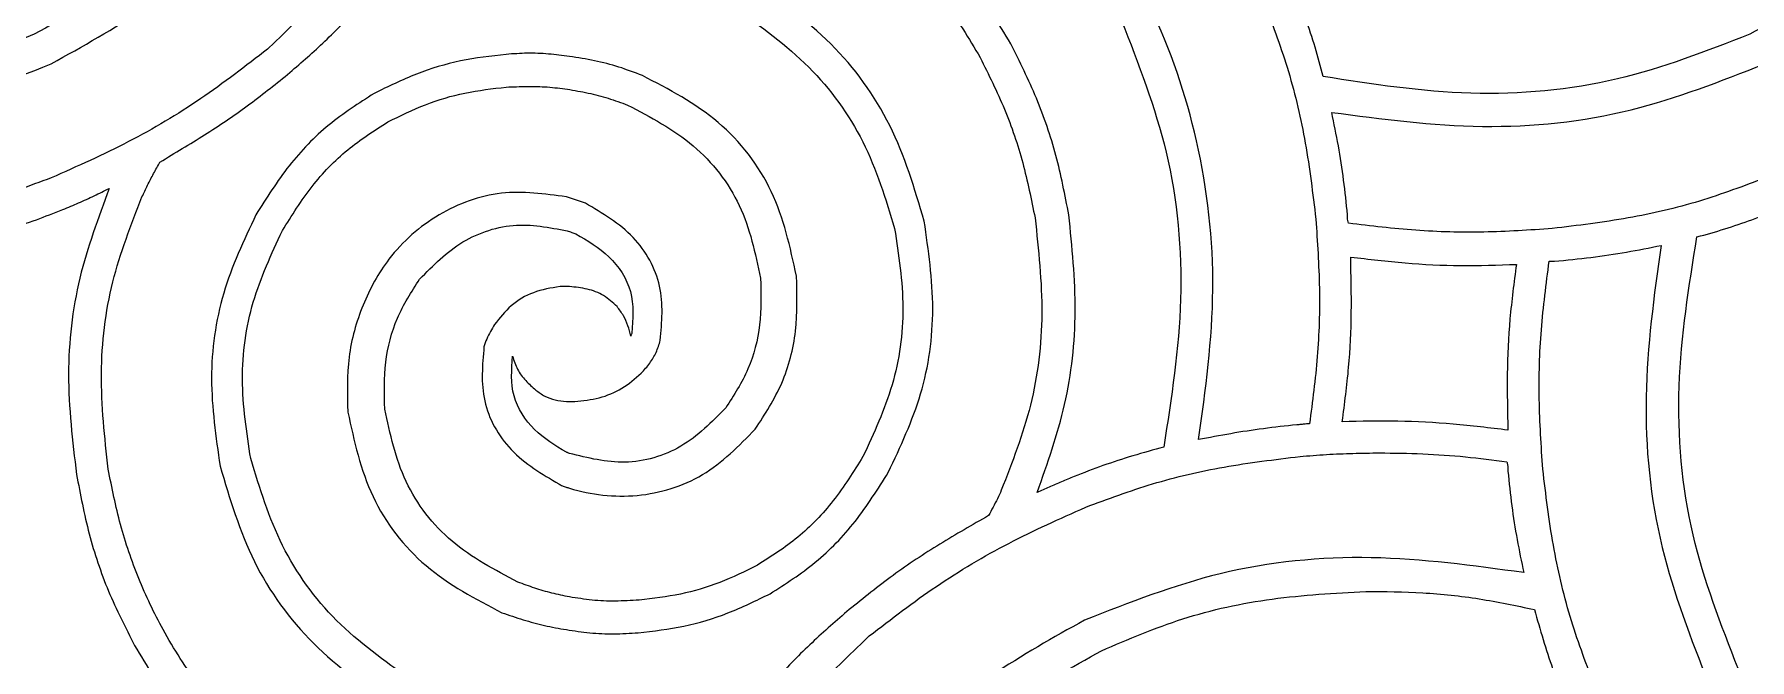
# Model space of a CAD drawing. Extents: x 0 to 371, y 0 to 260.
# Drawn here: x 42.89 to 85.88, y 208.08 to 223.76 of the extents above; entities that cross this region are included whole.
import ezdxf

# ---------------------------------------------------------------- set-up
doc = ezdxf.new("R2010")
doc.units = 0
doc.layers.add('Layer_1', color=7, linetype='CONTINUOUS')

msp = doc.modelspace()

# ---------------------------------------------------------------- linework, layer by layer
at = {"layer": 'Layer_1', "color": 7}
for points in [[(44.767293, 219.89531)], [(83.661043, 218.466457)], [(75.882705, 218.175519)], [(76.599975, 213.265225)], [(76.263044, 209.793085)]]:
    msp.add_lwpolyline(points, close=True, dxfattribs=at)
for points in [[(56.700414, 219.524791), (56.223958, 219.683437)], [(80.856562, 218.069582), (80.988854, 218.069582)], [(56.303539, 217.434479), (56.065311, 217.434479)], [(56.223958, 214.550418), (56.435831, 214.550418)]]:
    msp.add_lwpolyline(points, dxfattribs=at)
for points, knots in [([(55.112914, 233.600417), (54.630848, 232.239909), (53.697643, 229.606178), (51.561825, 226.087272), (49.659528, 224.269874), (48.736043, 223.387604)], [0, 0, 0, 0, 4.325848, 8.374166, 12.193656, 12.193656, 12.193656, 12.193656]), ([(72.072602, 213.598021), (72.244022, 214.850936), (72.585257, 217.345045), (72.157163, 221.052889), (71.084668, 224.240229), (69.525079, 226.781628), (67.846833, 228.859867), (66.498126, 229.994435), (65.828539, 230.557709)], [0, 0, 0, 0, 3.7816, 7.527821, 11.082407, 13.779212, 16.436118, 19.055731, 19.055731, 19.055731, 19.055731]), ([(56.250313, 229.526247), (57.099094, 229.420895), (58.788587, 229.211193), (61.187903, 228.326475), (63.133627, 227.170532), (64.62004, 225.882197), (65.741006, 224.617209), (66.310707, 223.65641), (66.595418, 223.176247)], [0, 0, 0, 0, 2.55887, 5.093413, 7.607335, 9.305928, 10.979034, 12.650494, 12.650494, 12.650494, 12.650494]), ([(48.709688, 228.546979), (48.172563, 227.90749), (47.092084, 226.621095), (45.116661, 225.007574), (43.634481, 224.176303), (42.888855, 223.758124)], [0, 0, 0, 0, 2.50184, 5.032695, 7.594725, 7.594725, 7.594725, 7.594725]), ([(91.704479, 228.546979), (91.167354, 227.90749), (90.086875, 226.621095), (88.111452, 225.007574), (86.629272, 224.176303), (85.883646, 223.758124)], [0, 0, 0, 0, 2.50184, 5.032695, 7.594725, 7.594725, 7.594725, 7.594725]), ([(43.312085, 223.017084), (44.099665, 223.45607), (45.663069, 224.32749), (47.735137, 226.025646), (48.864848, 227.375574), (49.424372, 228.044167)], [0, 0, 0, 0, 2.701966, 5.363601, 7.975465, 7.975465, 7.975465, 7.975465]), ([(67.362813, 223.519896), (67.051507, 224.032485), (66.430012, 225.055824), (65.236802, 226.418377), (64.310163, 227.183469), (63.844164, 227.568227)], [0, 0, 0, 0, 1.796934, 3.587419, 5.398736, 5.398736, 5.398736, 5.398736]), ([(49.238855, 222.752501), (49.53632, 223.00936), (50.137066, 223.528099), (50.974626, 224.38908), (51.492007, 225.007851), (51.752396, 225.319269)], [0, 0, 0, 0, 1.178672, 2.380383, 3.597987, 3.597987, 3.597987, 3.597987]), ([(65.193436, 219.075205), (64.951373, 219.892284), (64.469054, 221.520347), (62.928958, 223.636795), (61.534292, 224.63042), (60.827811, 225.133751)], [0, 0, 0, 0, 2.544135, 5.069289, 7.661578, 7.661578, 7.661578, 7.661578]), ([(73.739168, 224.499163), (73.944938, 223.944683), (74.364449, 222.814242), (74.783113, 221.010513), (74.932884, 219.764346), (75.009374, 219.127916)], [0, 0, 0, 0, 1.773057, 3.6148, 5.537175, 5.537175, 5.537175, 5.537175]), ([(75.194376, 222.69979), (75.129275, 222.944499), (74.999641, 223.431784), (74.761459, 224.147504), (74.57377, 224.611509), (74.480207, 224.842812)], [0, 0, 0, 0, 0.759559, 1.512498, 2.260912, 2.260912, 2.260912, 2.260912]), ([(60.457291, 224.419582), (61.099021, 223.955911), (62.366431, 223.040164), (63.772628, 221.112751), (64.225484, 219.631765), (64.452396, 218.889687)], [0, 0, 0, 0, 2.366487, 4.673792, 6.990994, 6.990994, 6.990994, 6.990994]), ([(70.140938, 224.102288), (70.563722, 223.016633), (71.435589, 220.777791), (71.770451, 217.095642), (71.390165, 214.643788), (71.199271, 213.413019)], [0, 0, 0, 0, 3.483767, 7.18423, 10.91404, 10.91404, 10.91404, 10.91404]), ([(42.888855, 223.758124), (41.799251, 223.335439), (39.557781, 222.465915), (35.876465, 222.128113), (33.42844, 222.508729), (32.199585, 222.69979)], [0, 0, 0, 0, 3.494909, 7.189522, 10.913489, 10.913489, 10.913489, 10.913489]), ([(85.883646, 223.758124), (84.794042, 223.335439), (82.552572, 222.465915), (78.871256, 222.128113), (76.423232, 222.508729), (75.194376, 222.69979)], [0, 0, 0, 0, 3.494909, 7.189522, 10.913489, 10.913489, 10.913489, 10.913489]), ([(48.736043, 223.387604), (48.1852, 222.962192), (47.079205, 222.10804), (45.260479, 221.022576), (43.96558, 220.449239), (43.312085, 220.159894)], [0, 0, 0, 0, 2.086879, 4.19008, 6.332929, 6.332929, 6.332929, 6.332929]), ([(54.716039, 223.255312), (54.332177, 223.211589), (53.566035, 223.124324), (52.450519, 222.78723), (51.756982, 222.447263), (51.408747, 222.27656)], [0, 0, 0, 0, 1.157449, 2.310129, 3.4726, 3.4726, 3.4726, 3.4726]), ([(56.303539, 223.202602), (56.127435, 223.225446), (55.776256, 223.271001), (55.244788, 223.292614), (54.892328, 223.267749), (54.716039, 223.255312)], [0, 0, 0, 0, 0.532637, 1.062163, 1.592043, 1.592043, 1.592043, 1.592043]), ([(58.128751, 222.726146), (57.933023, 222.800248), (57.541205, 222.94859), (56.929582, 223.10803), (56.512904, 223.170975), (56.303539, 223.202602)], [0, 0, 0, 0, 0.627587, 1.256327, 1.891292, 1.891292, 1.891292, 1.891292]), ([(66.595418, 223.176247), (66.808558, 222.748815), (67.232818, 221.898003), (67.691233, 220.545182), (67.878124, 219.617881), (67.971561, 219.154271)], [0, 0, 0, 0, 1.431812, 2.850056, 4.268051, 4.268051, 4.268051, 4.268051]), ([(68.818021, 219.233852), (68.721259, 219.732405), (68.528171, 220.727263), (68.036266, 222.167124), (67.586896, 223.069777), (67.362813, 223.519896)], [0, 0, 0, 0, 1.522447, 3.038028, 4.545521, 4.545521, 4.545521, 4.545521]), ([(32.491039, 221.800104), (33.742099, 221.633663), (36.230941, 221.302548), (39.951109, 221.690975), (42.213201, 222.583508), (43.312085, 223.017084)], [0, 0, 0, 0, 3.779971, 7.519825, 11.052872, 11.052872, 11.052872, 11.052872]), ([(46.037499, 220.556769), (46.412251, 220.780369), (47.157704, 221.225152), (48.233718, 221.949007), (48.90493, 222.485565), (49.238855, 222.752501)], [0, 0, 0, 0, 1.309137, 2.604125, 3.886201, 3.886201, 3.886201, 3.886201]), ([(61.992081, 217.699062), (61.833636, 218.423575), (61.518336, 219.865329), (60.110778, 221.689985), (58.794664, 222.378021), (58.128751, 222.726146)], [0, 0, 0, 0, 2.206894, 4.391638, 6.62917, 6.62917, 6.62917, 6.62917]), ([(75.406249, 221.800104), (76.663532, 221.633591), (79.160969, 221.302835), (82.8902, 221.690005), (85.154907, 222.583428), (86.254166, 223.017084)], [0, 0, 0, 0, 3.798617, 7.545486, 11.079561, 11.079561, 11.079561, 11.079561]), ([(51.752396, 221.561876), (52.063403, 221.715054), (52.682165, 222.019809), (53.683214, 222.31566), (54.370027, 222.395157), (54.716039, 222.435207)], [0, 0, 0, 0, 1.038912, 2.066965, 3.110732, 3.110732, 3.110732, 3.110732]), ([(54.716039, 222.435207), (54.889719, 222.44216), (55.23312, 222.455907), (55.746452, 222.446524), (56.082692, 222.403797), (56.250313, 222.382497)], [0, 0, 0, 0, 0.521484, 1.031085, 1.537668, 1.537668, 1.537668, 1.537668]), ([(56.250313, 222.382497), (56.424285, 222.352677), (56.769133, 222.293567), (57.273937, 222.161351), (57.597843, 222.043945), (57.758747, 221.985622)], [0, 0, 0, 0, 0.529393, 1.04936, 1.562634, 1.562634, 1.562634, 1.562634]), ([(51.408747, 222.27656), (51.020365, 222.027765), (50.229747, 221.5213), (49.225558, 220.478146), (48.708547, 219.653864), (48.445105, 219.233852)], [0, 0, 0, 0, 1.380479, 2.810201, 4.295596, 4.295596, 4.295596, 4.295596]), ([(57.758747, 221.985622), (58.33484, 221.682653), (59.471761, 221.084742), (60.694248, 219.514284), (60.959493, 218.269865), (61.092394, 217.646352)], [0, 0, 0, 0, 1.939308, 3.827231, 5.723082, 5.723082, 5.723082, 5.723082]), ([(49.106563, 218.836977), (49.341933, 219.21477), (49.803187, 219.955131), (50.699462, 220.890493), (51.406228, 221.341148), (51.752396, 221.561876)], [0, 0, 0, 0, 1.333601, 2.613455, 3.8421, 3.8421, 3.8421, 3.8421]), ([(75.803124, 219.233852), (75.773154, 219.524498), (75.713457, 220.103445), (75.582656, 220.960198), (75.464664, 221.52198), (75.406249, 221.800104)], [0, 0, 0, 0, 0.876497, 1.745927, 2.598393, 2.598393, 2.598393, 2.598393]), ([(43.312085, 220.159894), (42.757648, 219.954126), (41.627332, 219.534632), (39.823783, 219.115933), (38.57774, 218.966173), (37.941353, 218.889687)], [0, 0, 0, 0, 1.772931, 3.614432, 5.536675, 5.536675, 5.536675, 5.536675]), ([(45.587914, 219.683437), (45.633889, 219.780826), (45.726592, 219.977197), (45.879613, 220.266818), (45.984725, 220.459851), (46.037499, 220.556769)], [0, 0, 0, 0, 0.323045, 0.65138, 0.982455, 0.982455, 0.982455, 0.982455]), ([(86.280521, 220.159894), (85.732372, 219.953927), (84.611251, 219.532666), (82.815706, 219.115636), (81.572202, 218.96615), (80.936144, 218.889687)], [0, 0, 0, 0, 1.75538, 3.590254, 5.511553, 5.511553, 5.511553, 5.511553]), ([(41.565938, 218.67833), (41.799654, 218.743045), (42.262738, 218.871272), (42.940295, 219.107844), (43.517692, 219.328266), (44.000043, 219.530482), (44.38759, 219.708135), (44.641527, 219.833313), (44.767293, 219.89531)], [0, 0, 0, 0, 0.727343, 1.441154, 2.15188, 2.581299, 3.009977, 3.430616, 3.430616, 3.430616, 3.430616]), ([(44.767293, 219.89531), (44.491593, 219.155014), (43.932761, 217.654466), (43.651793, 215.201595), (43.847519, 213.560759), (43.947188, 212.725205)], [0, 0, 0, 0, 2.364411, 4.792556, 7.311979, 7.311979, 7.311979, 7.311979]), ([(56.223958, 219.683437), (55.678393, 219.757715), (54.581254, 219.907089), (52.971643, 219.315643), (51.780417, 218.2686), (51.079686, 216.981293), (50.709373, 215.66307), (50.734538, 214.748988), (50.747289, 214.285834)], [0, 0, 0, 0, 1.631149, 3.280266, 4.958379, 6.282113, 7.628675, 9.011744, 9.011744, 9.011744, 9.011744]), ([(84.560729, 218.67833), (84.794445, 218.743045), (85.257529, 218.871272), (85.935086, 219.107844), (86.512483, 219.328266), (86.994834, 219.530482), (87.382382, 219.708135), (87.636318, 219.833313), (87.762084, 219.89531)], [0, 0, 0, 0, 0.727343, 1.441154, 2.15188, 2.581299, 3.009977, 3.430616, 3.430616, 3.430616, 3.430616]), ([(44.740938, 212.857497), (44.653781, 213.655665), (44.482883, 215.220717), (44.758867, 217.559044), (45.313772, 218.980962), (45.587914, 219.683437)], [0, 0, 0, 0, 2.404717, 4.715186, 6.971166, 6.971166, 6.971166, 6.971166]), ([(58.578852, 216.085207), (58.618998, 216.543211), (58.700272, 217.47044), (57.96139, 218.7842), (57.129148, 219.272988), (56.700414, 219.524791)], [0, 0, 0, 0, 1.356337, 2.745907, 4.222353, 4.222353, 4.222353, 4.222353]), ([(48.445105, 219.233852), (48.141343, 218.589932), (47.530076, 217.294154), (47.228609, 215.10935), (47.438956, 213.666719), (47.545418, 212.936562)], [0, 0, 0, 0, 2.127754, 4.281735, 6.489169, 6.489169, 6.489169, 6.489169]), ([(52.546146, 217.619997), (52.884598, 217.962287), (53.556312, 218.64162), (54.966024, 219.09321), (55.880626, 218.903708), (56.329894, 218.810622)], [0, 0, 0, 0, 1.43165, 2.841348, 4.202375, 4.202375, 4.202375, 4.202375]), ([(64.452396, 218.889687), (64.553606, 218.229369), (64.753758, 216.923521), (64.481848, 214.940988), (63.932229, 213.761768), (63.658646, 213.174791)], [0, 0, 0, 0, 1.997914, 3.95108, 5.886882, 5.886882, 5.886882, 5.886882]), ([(64.293749, 212.777916), (64.597511, 213.421836), (65.208778, 214.717613), (65.510245, 216.902417), (65.299898, 218.345049), (65.193436, 219.075205)], [0, 0, 0, 0, 2.127754, 4.281735, 6.489169, 6.489169, 6.489169, 6.489169]), ([(67.971561, 219.154271), (68.058718, 218.356103), (68.229615, 216.791051), (67.953632, 214.452724), (67.398727, 213.030806), (67.124584, 212.32833)], [0, 0, 0, 0, 2.404717, 4.715186, 6.971166, 6.971166, 6.971166, 6.971166]), ([(68.024271, 212.275104), (68.282364, 213.002018), (68.803618, 214.470116), (69.060331, 216.844115), (68.89954, 218.429891), (68.818021, 219.233852)], [0, 0, 0, 0, 2.3088, 4.662928, 7.08374, 7.08374, 7.08374, 7.08374]), ([(75.009374, 219.127916), (75.048208, 218.549455), (75.125319, 217.400824), (75.074042, 215.681939), (74.924887, 214.555139), (74.850727, 213.994896)], [0, 0, 0, 0, 1.738717, 3.452514, 5.147216, 5.147216, 5.147216, 5.147216]), ([(75.829479, 219.021979), (75.822406, 219.045995), (75.808999, 219.091516), (75.803006, 219.163135), (75.803084, 219.20967), (75.803124, 219.233852)], [0, 0, 0, 0, 0.074913, 0.141994, 0.21457, 0.21457, 0.21457, 0.21457]), ([(80.936144, 218.889687), (80.36386, 218.850819), (79.223751, 218.773385), (77.514708, 218.820339), (76.389559, 218.954965), (75.829479, 219.021979)], [0, 0, 0, 0, 1.720198, 3.426992, 5.118717, 5.118717, 5.118717, 5.118717]), ([(48.312813, 213.12208), (48.211603, 213.782399), (48.011451, 215.088247), (48.283361, 217.07078), (48.83298, 218.249999), (49.106563, 218.836977)], [0, 0, 0, 0, 1.997914, 3.95108, 5.886882, 5.886882, 5.886882, 5.886882]), ([(56.329894, 218.810622), (56.341024, 218.803349), (56.365692, 218.787229), (56.413284, 218.77807), (56.445123, 218.764609), (56.462186, 218.757396)], [0, 0, 0, 0, 0.039542, 0.087642, 0.143182, 0.143182, 0.143182, 0.143182]), ([(56.462186, 218.757396), (56.753207, 218.585292), (57.33853, 218.239146), (57.947366, 217.325824), (57.892052, 216.624002), (57.864168, 216.270209)], [0, 0, 0, 0, 1.010992, 2.033382, 3.072707, 3.072707, 3.072707, 3.072707]), ([(80.988854, 218.069582), (81.294536, 218.099423), (81.899624, 218.158493), (82.791666, 218.289548), (83.373756, 218.407997), (83.661043, 218.466457)], [0, 0, 0, 0, 0.921337, 1.823761, 2.703172, 2.703172, 2.703172, 2.703172]), ([(83.661043, 218.466457), (83.485899, 217.203924), (83.136816, 214.687539), (83.512637, 210.9114), (84.412949, 208.608463), (84.851668, 207.486249)], [0, 0, 0, 0, 3.817522, 7.608798, 11.212198, 11.212198, 11.212198, 11.212198]), ([(85.592707, 207.856769), (85.164681, 208.959456), (84.283373, 211.229893), (83.96318, 214.959988), (84.361165, 217.436509), (84.560729, 218.67833)], [0, 0, 0, 0, 3.536436, 7.28153, 11.048228, 11.048228, 11.048228, 11.048228]), ([(75.670832, 214.048122), (75.730993, 214.500181), (75.851743, 215.407521), (75.914028, 216.787574), (75.893187, 217.711078), (75.882705, 218.175519)], [0, 0, 0, 0, 1.367649, 2.74505, 4.138583, 4.138583, 4.138583, 4.138583]), ([(75.882705, 218.175519), (76.337162, 218.120872), (77.25171, 218.010901), (78.63979, 217.942151), (79.569731, 217.974011), (80.036457, 217.990001)], [0, 0, 0, 0, 1.373006, 2.763038, 4.163603, 4.163603, 4.163603, 4.163603]), ([(80.036457, 217.990001), (79.976282, 217.535662), (79.855246, 216.621813), (79.793355, 215.232969), (79.814149, 214.302965), (79.824584, 213.836249)], [0, 0, 0, 0, 1.374435, 2.764511, 4.164876, 4.164876, 4.164876, 4.164876]), ([(80.697916, 212.857497), (80.659141, 213.440839), (80.581755, 214.605079), (80.633355, 216.35019), (80.782435, 217.49857), (80.856562, 218.069582)], [0, 0, 0, 0, 1.753317, 3.499288, 5.226039, 5.226039, 5.226039, 5.226039]), ([(51.673331, 214.365416), (51.66387, 214.757315), (51.645215, 215.530066), (51.933984, 216.663422), (52.342971, 217.302512), (52.546146, 217.619997)], [0, 0, 0, 0, 1.173336, 2.313595, 3.439248, 3.439248, 3.439248, 3.439248]), ([(61.092394, 217.646352), (61.101822, 217.254447), (61.120414, 216.481665), (60.831321, 215.348348), (60.42227, 214.709257), (60.219063, 214.391771)], [0, 0, 0, 0, 1.173339, 2.313662, 3.43938, 3.43938, 3.43938, 3.43938]), ([(60.960102, 213.862604), (61.202139, 214.236365), (61.689034, 214.988243), (62.030936, 216.325976), (62.005152, 217.237155), (61.992081, 217.699062)], [0, 0, 0, 0, 1.329611, 2.674722, 4.057669, 4.057669, 4.057669, 4.057669]), ([(56.065311, 217.434479), (55.83907, 217.397717), (55.399369, 217.32627), (54.819533, 216.983948), (54.555206, 216.648064), (54.424585, 216.482082)], [0, 0, 0, 0, 0.683741, 1.328857, 1.959094, 1.959094, 1.959094, 1.959094]), ([(57.494164, 216.931668), (57.387051, 217.032504), (57.172465, 217.234516), (56.746353, 217.387308), (56.452246, 217.418638), (56.303539, 217.434479)], [0, 0, 0, 0, 0.437287, 0.876048, 1.324793, 1.324793, 1.324793, 1.324793]), ([(57.837813, 216.191144), (57.816541, 216.279361), (57.773783, 216.456679), (57.66278, 216.711194), (57.550567, 216.857918), (57.494164, 216.931668)], [0, 0, 0, 0, 0.272093, 0.54691, 0.824647, 0.824647, 0.824647, 0.824647]), ([(54.424585, 216.482082), (54.388995, 216.424847), (54.316065, 216.307564), (54.22552, 216.122059), (54.18152, 215.990769), (54.160001, 215.92656)], [0, 0, 0, 0, 0.202151, 0.414237, 0.617239, 0.617239, 0.617239, 0.617239]), ([(57.864168, 216.270209), (57.862433, 216.261217), (57.858839, 216.242587), (57.843141, 216.218766), (57.839547, 216.200136), (57.837813, 216.191144)], [0, 0, 0, 0, 0.027249, 0.056458, 0.083707, 0.083707, 0.083707, 0.083707]), ([(54.160001, 215.92656), (54.119895, 215.468547), (54.038695, 214.541259), (54.777886, 213.227584), (55.610191, 212.738784), (56.038956, 212.486977)], [0, 0, 0, 0, 1.356338, 2.746027, 4.222582, 4.222582, 4.222582, 4.222582]), ([(58.102396, 215.265102), (58.175954, 215.345299), (58.320465, 215.502853), (58.485175, 215.781106), (58.547481, 215.983367), (58.578852, 216.085207)], [0, 0, 0, 0, 0.326004, 0.640468, 0.959374, 0.959374, 0.959374, 0.959374]), ([(56.223958, 213.280727), (55.943555, 213.450812), (55.380993, 213.792047), (54.803764, 214.675905), (54.850975, 215.34985), (54.874686, 215.688332)], [0, 0, 0, 0, 0.980321, 1.966787, 2.96213, 2.96213, 2.96213, 2.96213]), ([(54.874686, 215.688332), (54.911479, 215.577204), (54.985094, 215.354864), (55.196466, 215.071158), (55.370234, 214.917974), (55.456563, 214.841872)], [0, 0, 0, 0, 0.349322, 0.698905, 1.04404, 1.04404, 1.04404, 1.04404]), ([(56.435831, 214.550418), (56.640293, 214.573608), (57.050716, 214.620158), (57.635722, 214.855994), (57.947255, 215.129098), (58.102396, 215.265102)], [0, 0, 0, 0, 0.61616, 1.236833, 1.85254, 1.85254, 1.85254, 1.85254]), ([(55.456563, 214.841872), (55.53033, 214.787063), (55.677818, 214.677482), (55.944781, 214.586449), (56.129698, 214.562583), (56.223958, 214.550418)], [0, 0, 0, 0, 0.274314, 0.54845, 0.833482, 0.833482, 0.833482, 0.833482]), ([(50.747289, 214.285834), (50.905695, 213.56133), (51.220908, 212.119631), (52.628188, 210.294888), (53.944224, 209.60687), (54.610103, 209.258751)], [0, 0, 0, 0, 2.206856, 4.391448, 6.628866, 6.628866, 6.628866, 6.628866]), ([(55.006977, 210.026146), (54.430885, 210.329115), (53.293964, 210.927026), (52.071477, 212.497484), (51.806231, 213.741903), (51.673331, 214.365416)], [0, 0, 0, 0, 1.939308, 3.827231, 5.723082, 5.723082, 5.723082, 5.723082]), ([(60.219063, 214.391771), (59.869095, 214.037154), (59.175382, 213.334226), (57.700878, 212.90189), (56.764473, 213.1381), (56.303539, 213.254372)], [0, 0, 0, 0, 1.479867, 2.933416, 4.342529, 4.342529, 4.342529, 4.342529]), ([(56.038956, 212.486977), (56.067259, 212.470956), (56.124054, 212.438807), (56.214985, 212.409196), (56.815253, 212.216142), (58.009485, 212.082128), (59.72772, 212.603906), (60.546739, 213.440414), (60.960102, 213.862604)], [0, 0, 0, 0, 0.097318, 0.195289, 0.285792, 1.990623, 3.707495, 5.456986, 5.456986, 5.456986, 5.456986]), ([(74.532918, 213.968541), (74.253385, 213.938746), (73.698846, 213.87964), (72.878604, 213.752592), (72.339807, 213.649264), (72.072602, 213.598021)], [0, 0, 0, 0, 0.843256, 1.67286, 2.489061, 2.489061, 2.489061, 2.489061]), ([(74.850727, 213.994896), (74.815364, 213.99326), (74.744435, 213.989978), (74.63921, 213.973458), (74.568281, 213.970177), (74.532918, 213.968541)], [0, 0, 0, 0, 0.106134, 0.212873, 0.319007, 0.319007, 0.319007, 0.319007]), ([(79.824584, 213.836249), (79.366168, 213.890882), (78.449435, 214.000138), (77.062011, 214.074836), (76.135662, 214.057048), (75.670832, 214.048122)], [0, 0, 0, 0, 1.384799, 2.769299, 4.163731, 4.163731, 4.163731, 4.163731]), ([(56.303539, 213.254372), (56.294506, 213.256111), (56.275761, 213.259719), (56.251736, 213.27538), (56.232991, 213.278988), (56.223958, 213.280727)], [0, 0, 0, 0, 0.027378, 0.056812, 0.08419, 0.08419, 0.08419, 0.08419]), ([(71.199271, 213.413019), (70.939686, 213.341109), (70.427331, 213.199178), (69.675816, 212.954815), (69.190863, 212.765757), (68.950313, 212.671979)], [0, 0, 0, 0, 0.808048, 1.594884, 2.369315, 2.369315, 2.369315, 2.369315]), ([(74.612499, 213.174791), (74.833924, 213.192628), (75.275882, 213.22823), (75.938758, 213.258147), (76.379983, 213.26287), (76.599975, 213.265225)], [0, 0, 0, 0, 0.666396, 1.330106, 1.990091, 1.990091, 1.990091, 1.990091]), ([(76.599975, 213.265225), (76.962939, 213.260827), (77.682934, 213.252102), (78.750725, 213.178104), (79.451531, 213.087381), (79.798229, 213.042499)], [0, 0, 0, 0, 1.088849, 2.159895, 3.208523, 3.208523, 3.208523, 3.208523]), ([(49.397501, 205.052289), (48.958977, 205.409718), (48.088372, 206.119325), (46.995436, 207.406825), (46.128165, 208.743905), (45.482747, 210.110022), (45.020037, 211.460081), (44.833969, 212.3917), (44.740938, 212.857497)], [0, 0, 0, 0, 1.694147, 3.363403, 5.041207, 6.462388, 7.886199, 9.309933, 9.309933, 9.309933, 9.309933]), ([(47.545418, 212.936562), (47.787487, 212.119445), (48.269826, 210.491281), (49.809843, 208.374606), (51.204555, 207.380874), (51.911043, 206.877501)], [0, 0, 0, 0, 2.544261, 5.069616, 7.661989, 7.661989, 7.661989, 7.661989]), ([(52.307918, 207.592186), (51.66555, 208.051257), (50.393624, 208.960244), (48.993061, 210.894264), (48.539909, 212.378338), (48.312813, 213.12208)], [0, 0, 0, 0, 2.359118, 4.671187, 6.993908, 6.993908, 6.993908, 6.993908]), ([(63.658646, 213.174791), (63.423269, 212.796961), (62.961989, 212.056507), (62.065794, 211.120899), (61.358988, 210.670144), (61.012813, 210.449376)], [0, 0, 0, 0, 1.333712, 2.613745, 3.842465, 3.842465, 3.842465, 3.842465]), ([(69.241251, 211.904584), (69.795732, 212.110354), (70.926173, 212.529866), (72.729901, 212.94853), (73.976068, 213.098301), (74.612499, 213.174791)], [0, 0, 0, 0, 1.773057, 3.6148, 5.537175, 5.537175, 5.537175, 5.537175]), ([(79.798229, 213.042499), (79.805336, 213.016191), (79.819391, 212.964167), (79.824437, 212.883733), (79.824535, 212.830724), (79.824584, 212.804271)], [0, 0, 0, 0, 0.081549, 0.161265, 0.240673, 0.240673, 0.240673, 0.240673]), ([(81.968122, 207.486249), (81.762352, 208.04073), (81.34284, 209.171171), (80.924176, 210.974899), (80.774405, 212.221066), (80.697916, 212.857497)], [0, 0, 0, 0, 1.773057, 3.6148, 5.537175, 5.537175, 5.537175, 5.537175]), ([(43.947188, 212.725205), (44.0423, 212.226802), (44.232062, 211.232423), (44.714069, 209.787706), (45.173018, 208.888206), (45.402396, 208.438646)], [0, 0, 0, 0, 1.521336, 3.035266, 4.547924, 4.547924, 4.547924, 4.547924]), ([(61.330622, 209.735207), (61.718967, 209.983997), (62.509492, 210.49044), (63.513429, 211.533673), (64.030346, 212.357911), (64.293749, 212.777916)], [0, 0, 0, 0, 1.380369, 2.809918, 4.295238, 4.295238, 4.295238, 4.295238]), ([(68.950313, 212.671979), (68.84477, 212.627971), (68.63535, 212.54065), (68.326009, 212.409839), (68.123756, 212.319527), (68.024271, 212.275104)], [0, 0, 0, 0, 0.343054, 0.680691, 1.007541, 1.007541, 1.007541, 1.007541]), ([(79.824584, 212.804271), (79.854443, 212.515884), (79.913722, 211.943359), (80.045704, 211.095567), (80.16313, 210.540229), (80.221459, 210.264374)], [0, 0, 0, 0, 0.869707, 1.726597, 2.572364, 2.572364, 2.572364, 2.572364]), ([(67.124584, 212.32833), (67.094469, 212.257172), (67.033236, 212.112489), (66.917981, 211.90539), (66.844188, 211.763948), (66.807291, 211.693227)], [0, 0, 0, 0, 0.231633, 0.470969, 0.710305, 0.710305, 0.710305, 0.710305]), ([(66.807291, 211.693227), (66.397084, 211.458839), (65.579728, 210.991811), (64.40456, 210.215933), (63.677109, 209.629999), (63.314997, 209.338332)], [0, 0, 0, 0, 1.41728, 2.823989, 4.218271, 4.218271, 4.218271, 4.218271]), ([(63.817293, 208.676874), (64.370054, 209.102431), (65.479975, 209.956931), (67.300925, 211.037583), (68.592045, 211.614498), (69.241251, 211.904584)], [0, 0, 0, 0, 2.091606, 4.199858, 6.332059, 6.332059, 6.332059, 6.332059]), ([(61.012813, 210.449376), (60.701853, 210.296233), (60.083223, 209.991567), (59.082315, 209.695991), (58.395649, 209.616573), (58.049686, 209.57656)], [0, 0, 0, 0, 1.038734, 2.066479, 3.110095, 3.110095, 3.110095, 3.110095]), ([(80.221459, 210.264374), (78.950836, 210.43942), (76.422151, 210.78778), (72.636271, 210.416214), (70.333488, 209.512657), (69.214896, 209.073749)], [0, 0, 0, 0, 3.841877, 7.645771, 11.238943, 11.238943, 11.238943, 11.238943]), ([(56.303539, 209.655626), (56.155685, 209.685433), (55.861327, 209.744776), (55.429364, 209.873209), (55.147936, 209.975108), (55.006977, 210.026146)], [0, 0, 0, 0, 0.452297, 0.900465, 1.350197, 1.350197, 1.350197, 1.350197]), ([(58.049686, 209.57656), (57.849904, 209.564162), (57.456216, 209.539729), (56.870822, 209.56485), (56.491243, 209.62559), (56.303539, 209.655626)], [0, 0, 0, 0, 0.600282, 1.18291, 1.752871, 1.752871, 1.752871, 1.752871]), ([(58.023331, 208.756455), (58.407192, 208.800178), (59.173334, 208.887444), (60.28885, 209.224537), (60.982387, 209.564505), (61.330622, 209.735207)], [0, 0, 0, 0, 1.157449, 2.310129, 3.4726, 3.4726, 3.4726, 3.4726]), ([(69.638126, 208.306354), (70.308746, 208.593396), (71.683406, 209.181786), (73.927603, 209.6652), (75.477288, 209.750058), (76.263044, 209.793085)], [0, 0, 0, 0, 2.184858, 4.4786, 6.83788, 6.83788, 6.83788, 6.83788]), ([(76.263044, 209.793085), (76.738879, 209.78883), (77.688943, 209.780334), (79.103511, 209.631457), (80.026776, 209.435706), (80.486043, 209.338332)], [0, 0, 0, 0, 1.427129, 2.849442, 4.257254, 4.257254, 4.257254, 4.257254]), ([(54.610103, 209.258751), (54.786257, 209.19899), (55.137672, 209.079772), (55.674959, 208.93), (56.040708, 208.867057), (56.223958, 208.835521)], [0, 0, 0, 0, 0.558071, 1.11331, 1.670826, 1.670826, 1.670826, 1.670826]), ([(63.314997, 209.338332), (63.000288, 209.065792), (62.366134, 208.51661), (61.476038, 207.609692), (60.939632, 206.947042), (60.669164, 206.612918)], [0, 0, 0, 0, 1.248722, 2.516229, 3.805333, 3.805333, 3.805333, 3.805333]), ([(69.214896, 209.073749), (68.427354, 208.634769), (66.864049, 207.763375), (64.792215, 206.065142), (63.662608, 204.715253), (63.103124, 204.046666)], [0, 0, 0, 0, 2.701851, 5.363294, 7.97507, 7.97507, 7.97507, 7.97507]), ([(80.486043, 209.338332), (80.557942, 209.087288), (80.700164, 208.590702), (80.94061, 207.858895), (81.114229, 207.380449), (81.200727, 207.142084)], [0, 0, 0, 0, 0.783359, 1.549545, 2.310247, 2.310247, 2.310247, 2.310247]), ([(56.223958, 208.835521), (56.420198, 208.805522), (56.815011, 208.745169), (57.417984, 208.719475), (57.820901, 208.744089), (58.023331, 208.756455)], [0, 0, 0, 0, 0.595281, 1.197638, 1.805832, 1.805832, 1.805832, 1.805832]), ([(57.440938, 198.464061), (57.922709, 199.822876), (58.855349, 202.453345), (60.99677, 205.966937), (62.894422, 207.790187), (63.817293, 208.676874)], [0, 0, 0, 0, 4.320331, 8.363529, 12.191412, 12.191412, 12.191412, 12.191412]), ([(45.402396, 208.438646), (45.713734, 207.926088), (46.335296, 206.902807), (47.528844, 205.540572), (48.455532, 204.775555), (48.921561, 204.39083)], [0, 0, 0, 0, 1.796894, 3.587356, 5.398685, 5.398685, 5.398685, 5.398685]), ([(63.817293, 203.517499), (64.3498, 204.157663), (65.423651, 205.448613), (67.405388, 207.05638), (68.890806, 207.887975), (69.638126, 208.306354)], [0, 0, 0, 0, 2.494016, 5.029417, 7.596492, 7.596492, 7.596492, 7.596492])]:
    msp.add_open_spline(points, degree=3, knots=knots, dxfattribs=at)

doc.saveas('drawing.dxf')
